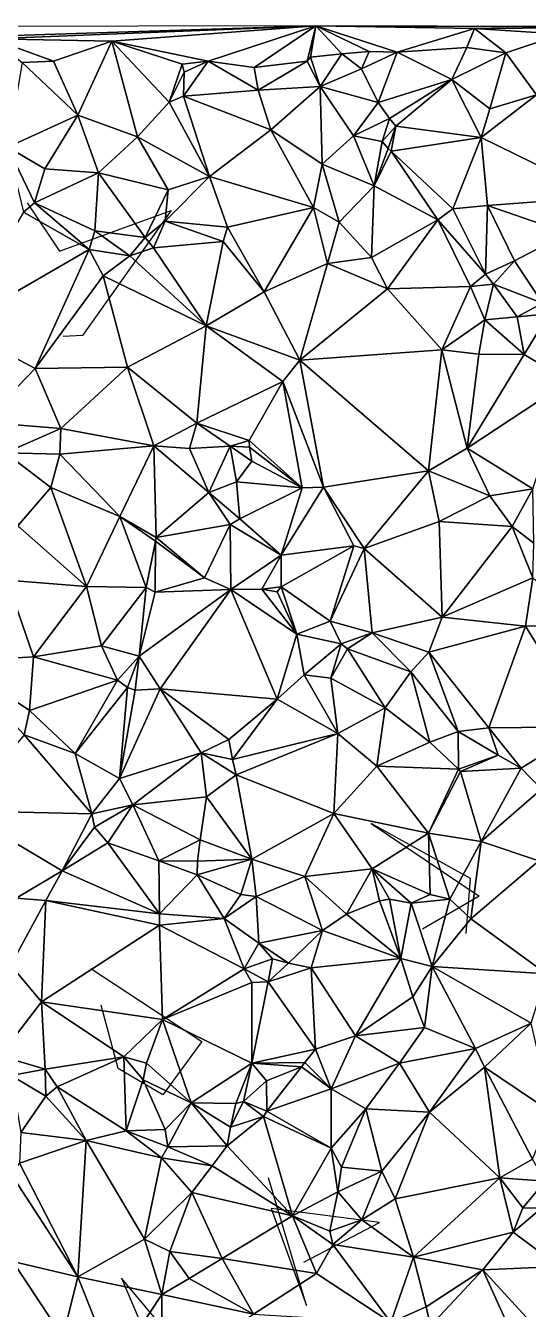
# Model space of a CAD drawing. Header units: metres. Extents: x -15 to 15.4, y -15.5 to 15.
# Drawn here: x -2.53 to 3.87, y -1.37 to 14.97 of the extents above; entities that cross this region are included whole.
import ezdxf

# ---------------------------------------------------------------- set-up
doc = ezdxf.new("R2010")
doc.units = ezdxf.units.M
doc.layers.add('CRACKS', color=1, linetype='Continuous')
doc.layers.add('STREET_MESH', color=7, linetype='Continuous')

msp = doc.modelspace()

# ---------------------------------------------------------------- linework, layer by layer
at = {"layer": 'CRACKS'}
for points in [[(-2.511, 12.713, 0.1), (-2.098, 12.1, 0.1), (-0.677, 12.618, 0.1), (-1.808, 11.027, 0.1), (-2.054, 11.011, 0.1)], [(3.074, 3.417, 0.1), (3.128, 4.114, 0.1), (1.866, 4.814, 0.1), (3.241, 3.892, 0.1), (2.519, 3.472, 0.1)], [(-1.699, 2.97, 0.1), (-0.287, 2.04, 0.1), (-0.784, 1.36, 0.1), (-1.352, 1.695, 0.1), (-1.569, 2.504, 0.1)], [(1.01, -0.768, 0.1), (1.97, -0.263, 0.1), (0.592, -0.084, 0.1), (1.045, -1.318, 0.1), (0.561, 0.304, 0.1)], [(-0.475, -1.969, 0.1), (-1.311, -0.971, 0.1), (-1.008, -1.678, 0.1), (-1.343, -1.573, 0.1), (0.249, -1.75, 0.1)]]:
    msp.add_polyline3d(points, dxfattribs=at)
at = {"layer": 'STREET_MESH'}
for points in [[(-4.41, 14.787), (1.16, 14.968), (-10.144, 14.945)], [(1.16, 14.968), (-4.41, 14.787), (-2.955, 14.802)], [(-1.434, 14.77), (1.16, 14.968), (-2.955, 14.802)], [(-1.434, 14.77), (-0.209, 14.518), (1.16, 14.968)], [(1.16, 14.968), (-0.209, 14.518), (0.379, 14.438)], [(1.05, 14.517), (1.16, 14.968), (0.379, 14.438)], [(1.05, 14.517), (1.093, 14.569), (1.16, 14.968)], [(1.093, 14.569), (1.493, 14.609), (1.16, 14.968)], [(10.419, 14.942), (1.16, 14.968), (5.636, 14.949)], [(1.84, 14.639), (2.197, 14.633), (1.16, 14.968)], [(1.493, 14.609), (1.84, 14.639), (1.16, 14.968)], [(2.197, 14.633), (3.179, 14.931), (1.16, 14.968)], [(1.16, 14.968), (3.179, 14.931), (5.636, 14.949)], [(3.081, 14.689), (3.179, 14.931), (2.197, 14.633)], [(3.081, 14.689), (3.58, 14.621), (3.179, 14.931)], [(3.179, 14.931), (4.293, 14.859), (5.636, 14.949)], [(3.179, 14.931), (3.58, 14.621), (4.293, 14.859)], [(-2.174, 14.518), (-1.434, 14.77), (-2.955, 14.802)], [(-2.575, 14.499), (-2.174, 14.518), (-2.955, 14.802)], [(-2.174, 14.518), (-1.868, 13.831), (-1.434, 14.77)], [(-1.868, 13.831), (-1.109, 13.552), (-1.434, 14.77)], [(-1.109, 13.552), (-0.704, 13.996), (-1.434, 14.77)], [(-0.704, 13.996), (-0.54, 14.478), (-1.434, 14.77)], [(-0.54, 14.478), (-0.209, 14.518), (-1.434, 14.77)], [(3.58, 14.621), (3.971, 14.089), (4.293, 14.859)], [(1.093, 14.569), (1.05, 14.517), (1.218, 14.192)], [(1.493, 14.609), (1.093, 14.569), (1.218, 14.192)], [(1.742, 14.421), (1.493, 14.609), (1.218, 14.192)], [(1.84, 14.639), (1.493, 14.609), (1.742, 14.421)], [(1.84, 14.639), (1.742, 14.421), (2.197, 14.633)], [(1.742, 14.421), (1.955, 13.991), (2.197, 14.633)], [(1.955, 13.991), (2.893, 14.283), (2.197, 14.633)], [(2.893, 14.283), (3.081, 14.689), (2.197, 14.633)], [(3.58, 14.621), (3.081, 14.689), (2.893, 14.283)], [(3.58, 14.621), (2.893, 14.283), (3.374, 13.908)], [(3.971, 14.089), (3.58, 14.621), (3.374, 13.908)], [(-1.868, 13.831), (-2.575, 14.499), (-2.758, 13.424)], [(-2.174, 14.518), (-2.575, 14.499), (-1.868, 13.831)], [(-0.514, 14.378), (-0.54, 14.478), (-0.704, 13.996)], [(-0.52, 14.069), (-0.514, 14.378), (-0.704, 13.996)], [(-0.514, 14.378), (-0.209, 14.518), (-0.54, 14.478)], [(-0.209, 14.518), (-0.514, 14.378), (-0.52, 14.069)], [(0.428, 14.146), (-0.209, 14.518), (-0.52, 14.069)], [(-0.209, 14.518), (0.428, 14.146), (0.379, 14.438)], [(0.428, 14.146), (1.05, 14.517), (0.379, 14.438)], [(1.05, 14.517), (0.428, 14.146), (1.218, 14.192)], [(1.955, 13.991), (1.742, 14.421), (1.218, 14.192)], [(2.098, 13.788), (2.893, 14.283), (1.955, 13.991)], [(2.893, 14.283), (2.098, 13.788), (2.18, 13.689)], [(2.893, 14.283), (2.18, 13.689), (3.266, 13.545)], [(2.893, 14.283), (3.266, 13.545), (3.374, 13.908)], [(-0.52, 14.069), (-0.704, 13.996), (-0.192, 13.049)], [(0.591, 13.641), (0.428, 14.146), (-0.52, 14.069)], [(0.591, 13.641), (-0.52, 14.069), (-0.192, 13.049)], [(0.428, 14.146), (0.591, 13.641), (1.218, 14.192)], [(0.591, 13.641), (1.241, 13.207), (1.218, 14.192)], [(1.218, 14.192), (1.241, 13.207), (1.641, 13.567)], [(1.955, 13.991), (1.218, 14.192), (1.641, 13.567)], [(3.266, 13.545), (3.971, 14.089), (3.374, 13.908)], [(3.971, 14.089), (3.266, 13.545), (4.803, 12.789)], [(-0.704, 13.996), (-1.109, 13.552), (-0.192, 13.049)], [(2.098, 13.788), (1.955, 13.991), (1.641, 13.567)], [(-2.284, 13.148), (-1.868, 13.831), (-2.758, 13.424)], [(-1.868, 13.831), (-2.284, 13.148), (-1.603, 13.094)], [(-1.109, 13.552), (-1.868, 13.831), (-1.603, 13.094)], [(2.008, 13.496), (2.098, 13.788), (1.641, 13.567)], [(2.18, 13.689), (2.098, 13.788), (2.008, 13.496)], [(1.134, 12.656), (0.591, 13.641), (-0.192, 13.049)], [(1.134, 12.656), (1.241, 13.207), (0.591, 13.641)], [(1.241, 13.207), (1.904, 12.928), (1.641, 13.567)], [(1.904, 12.928), (2.008, 13.496), (1.641, 13.567)], [(2.083, 13.403), (2.18, 13.689), (2.008, 13.496)], [(2.18, 13.689), (2.083, 13.403), (2.119, 13.37)], [(3.266, 13.545), (2.18, 13.689), (2.119, 13.37)], [(-2.556, 12.593), (-2.419, 12.715), (-2.758, 13.424)], [(-2.419, 12.715), (-2.284, 13.148), (-2.758, 13.424)], [(-0.716, 12.881), (-1.109, 13.552), (-1.603, 13.094)], [(-1.109, 13.552), (-0.716, 12.881), (-0.192, 13.049)], [(1.904, 12.928), (2.083, 13.403), (2.008, 13.496)], [(2.083, 13.403), (1.904, 12.928), (2.119, 13.37)], [(2.907, 12.638), (3.266, 13.545), (2.119, 13.37)], [(3.266, 13.545), (2.907, 12.638), (3.348, 12.681)], [(3.266, 13.545), (3.348, 12.681), (4.803, 12.789)], [(2.119, 13.37), (1.904, 12.928), (2.715, 12.498)], [(2.907, 12.638), (2.119, 13.37), (2.715, 12.498)], [(-2.284, 13.148), (-2.419, 12.715), (-1.603, 13.094)], [(-2.419, 12.715), (-1.648, 12.357), (-1.603, 13.094)], [(-1.648, 12.357), (-1.01, 12.271), (-1.603, 13.094)], [(-1.01, 12.271), (-0.716, 12.881), (-1.603, 13.094)], [(1.134, 12.656), (1.459, 12.467), (1.241, 13.207)], [(1.459, 12.467), (1.904, 12.928), (1.241, 13.207)], [(-0.716, 12.881), (-0.754, 12.479), (-0.192, 13.049)], [(-0.754, 12.479), (0.039, 12.405), (-0.192, 13.049)], [(0.039, 12.405), (1.134, 12.656), (-0.192, 13.049)], [(1.869, 12.019), (1.904, 12.928), (1.459, 12.467)], [(1.904, 12.928), (1.869, 12.019), (2.715, 12.498)], [(-0.716, 12.881), (-1.01, 12.271), (-0.754, 12.479)], [(3.348, 12.681), (4.362, 12.328), (4.803, 12.789)], [(-2.556, 12.593), (-3.42, 11.14), (-1.723, 12.118)], [(-2.419, 12.715), (-2.556, 12.593), (-1.723, 12.118)], [(-1.648, 12.357), (-2.419, 12.715), (-1.723, 12.118)], [(1.134, 12.656), (0.039, 12.405), (0.505, 11.581)], [(1.134, 12.656), (0.505, 11.581), (1.312, 11.943)], [(1.459, 12.467), (1.134, 12.656), (1.312, 11.943)], [(3.321, 11.804), (2.907, 12.638), (2.715, 12.498)], [(2.907, 12.638), (3.321, 11.804), (3.348, 12.681)], [(3.348, 12.681), (3.321, 11.804), (3.688, 11.974)], [(4.362, 12.328), (3.348, 12.681), (3.688, 11.974)], [(-1.01, 12.271), (-0.904, 12.14), (-0.754, 12.479)], [(-0.904, 12.14), (-0.017, 12.223), (-0.754, 12.479)], [(-0.017, 12.223), (0.039, 12.405), (-0.754, 12.479)], [(1.869, 12.019), (1.459, 12.467), (1.312, 11.943)], [(1.869, 12.019), (2.073, 11.621), (2.715, 12.498)], [(2.073, 11.621), (3.131, 11.647), (2.715, 12.498)], [(3.131, 11.647), (3.321, 11.804), (2.715, 12.498)], [(-1.205, 12.041), (-1.648, 12.357), (-1.723, 12.118)], [(-1.205, 12.041), (-1.01, 12.271), (-1.648, 12.357)], [(-1.01, 12.271), (-1.205, 12.041), (-0.904, 12.14)], [(0.505, 11.581), (0.039, 12.405), (-0.017, 12.223)], [(4.046, 11.436), (4.362, 12.328), (3.688, 11.974)], [(-3.42, 11.14), (-2.41, 10.605), (-1.723, 12.118)], [(-1.723, 12.118), (-2.41, 10.605), (-1.545, 11.786)], [(-1.205, 12.041), (-1.723, 12.118), (-1.545, 11.786)], [(-0.904, 12.14), (-1.205, 12.041), (-0.232, 11.147)], [(-0.017, 12.223), (-0.904, 12.14), (-0.232, 11.147)], [(0.505, 11.581), (-0.017, 12.223), (-0.232, 11.147)], [(-1.205, 12.041), (-1.545, 11.786), (-0.232, 11.147)], [(1.312, 11.943), (0.505, 11.581), (0.958, 10.712)], [(2.073, 11.621), (1.312, 11.943), (0.958, 10.712)], [(2.073, 11.621), (1.869, 12.019), (1.312, 11.943)], [(3.321, 11.804), (3.423, 11.678), (3.688, 11.974)], [(3.423, 11.678), (4.046, 11.436), (3.688, 11.974)], [(-2.41, 10.605), (-1.233, 10.624), (-1.545, 11.786)], [(-1.545, 11.786), (-1.233, 10.624), (-0.232, 11.147)], [(3.321, 11.804), (3.131, 11.647), (3.423, 11.678)], [(2.766, 10.844), (2.073, 11.621), (0.958, 10.712)], [(2.766, 10.844), (3.131, 11.647), (2.073, 11.621)], [(3.131, 11.647), (2.766, 10.844), (3.31, 11.225)], [(3.131, 11.647), (3.31, 11.225), (3.423, 11.678)], [(3.31, 11.225), (3.724, 11.263), (3.423, 11.678)], [(3.724, 11.263), (4.046, 11.436), (3.423, 11.678)], [(0.958, 10.712), (0.505, 11.581), (-0.232, 11.147)], [(4.046, 11.436), (3.724, 11.263), (4.127, 11.3)], [(4.127, 11.3), (3.724, 11.263), (3.812, 10.783)], [(4.379, 10.446), (4.127, 11.3), (3.812, 10.783)], [(-3.42, 11.14), (-3.069, 9.923), (-2.41, 10.605)], [(-1.233, 10.624), (-0.351, 9.909), (-0.232, 11.147)], [(-0.351, 9.909), (0.743, 10.44), (-0.232, 11.147)], [(0.743, 10.44), (0.958, 10.712), (-0.232, 11.147)], [(2.766, 10.844), (3.234, 10.788), (3.31, 11.225)], [(3.31, 11.225), (3.234, 10.788), (3.812, 10.783)], [(3.724, 11.263), (3.31, 11.225), (3.812, 10.783)], [(2.766, 10.844), (0.958, 10.712), (2.597, 9.303)], [(3.089, 9.592), (2.766, 10.844), (2.597, 9.303)], [(3.234, 10.788), (2.766, 10.844), (3.089, 9.592)], [(3.234, 10.788), (3.089, 9.592), (3.812, 10.783)], [(3.089, 9.592), (4.379, 10.446), (3.812, 10.783)], [(-1.233, 10.624), (-2.41, 10.605), (-2.082, 9.843)], [(-1.233, 10.624), (-2.082, 9.843), (-0.901, 9.619)], [(-0.351, 9.909), (-1.233, 10.624), (-0.901, 9.619)], [(0.743, 10.44), (1.26, 9.097), (0.958, 10.712)], [(0.958, 10.712), (1.26, 9.097), (2.597, 9.303)], [(-2.41, 10.605), (-3.069, 9.923), (-2.082, 9.843)], [(0.315, 9.69), (0.743, 10.44), (-0.351, 9.909)], [(0.743, 10.44), (0.315, 9.69), (0.989, 9.087)], [(1.26, 9.097), (0.743, 10.44), (0.989, 9.087)], [(4.379, 10.446), (3.089, 9.592), (3.923, 9.074)], [(-3.069, 9.923), (-2.787, 9.531), (-2.082, 9.843)], [(-2.787, 9.531), (-2.093, 9.515), (-2.082, 9.843)], [(-2.082, 9.843), (-2.093, 9.515), (-0.901, 9.619)], [(-0.444, 9.589), (-0.351, 9.909), (-0.901, 9.619)], [(-0.444, 9.589), (0.073, 9.615), (-0.351, 9.909)], [(0.073, 9.615), (0.315, 9.69), (-0.351, 9.909)], [(0.315, 9.69), (0.073, 9.615), (0.318, 9.606)], [(0.989, 9.087), (0.315, 9.69), (0.318, 9.606)], [(-2.208, 9.089), (-2.787, 9.531), (-2.629, 8.604)], [(-2.787, 9.531), (-2.208, 9.089), (-2.093, 9.515)], [(-2.093, 9.515), (-2.208, 9.089), (-1.332, 8.72)], [(-2.093, 9.515), (-1.332, 8.72), (-0.901, 9.619)], [(-0.901, 9.619), (-1.332, 8.72), (-0.871, 8.453)], [(-0.2, 9.026), (-0.901, 9.619), (-0.871, 8.453)], [(-0.2, 9.026), (-0.444, 9.589), (-0.901, 9.619)], [(0.073, 9.615), (-0.444, 9.589), (-0.2, 9.026)], [(0.151, 9.164), (0.073, 9.615), (-0.2, 9.026)], [(0.073, 9.615), (0.348, 9.424), (0.318, 9.606)], [(0.348, 9.424), (0.073, 9.615), (0.151, 9.164)], [(0.348, 9.424), (0.989, 9.087), (0.318, 9.606)], [(3.377, 8.986), (3.089, 9.592), (2.597, 9.303)], [(3.089, 9.592), (3.377, 8.986), (3.923, 9.074)], [(0.348, 9.424), (0.151, 9.164), (0.989, 9.087)], [(0.195, 8.694), (0.151, 9.164), (-0.2, 9.026)], [(0.151, 9.164), (0.195, 8.694), (0.989, 9.087)], [(1.26, 9.097), (1.775, 8.316), (2.597, 9.303)], [(1.775, 8.316), (2.729, 8.658), (2.597, 9.303)], [(2.729, 8.658), (3.377, 8.986), (2.597, 9.303)], [(-1.757, 7.831), (-2.208, 9.089), (-2.629, 8.604)], [(-2.208, 9.089), (-1.757, 7.831), (-1.332, 8.72)], [(0.07, 8.619), (-0.2, 9.026), (-0.871, 8.453)], [(0.195, 8.694), (-0.2, 9.026), (0.07, 8.619)], [(0.195, 8.694), (0.723, 8.228), (0.989, 9.087)], [(1.26, 9.097), (0.723, 8.228), (1.644, 8.348)], [(0.723, 8.228), (1.26, 9.097), (0.989, 9.087)], [(1.775, 8.316), (1.26, 9.097), (1.644, 8.348)], [(2.729, 8.658), (3.659, 8.595), (3.377, 8.986)], [(3.377, 8.986), (3.659, 8.595), (3.923, 9.074)], [(3.659, 8.595), (3.937, 8.383), (3.923, 9.074)], [(-1.757, 7.831), (-0.996, 7.819), (-1.332, 8.72)], [(-1.332, 8.72), (-0.876, 8.41), (-0.871, 8.453)], [(-0.996, 7.819), (-0.876, 8.41), (-1.332, 8.72)], [(0.723, 8.228), (0.195, 8.694), (0.07, 8.619)], [(-2.764, 7.912), (-1.757, 7.831), (-2.629, 8.604)], [(-0.255, 7.941), (0.07, 8.619), (-0.871, 8.453)], [(-0.255, 7.941), (0.079, 7.793), (0.07, 8.619)], [(0.079, 7.793), (0.723, 8.228), (0.07, 8.619)], [(2.77, 7.44), (2.729, 8.658), (1.775, 8.316)], [(3.659, 8.595), (2.729, 8.658), (2.77, 7.44)], [(3.659, 8.595), (2.77, 7.44), (3.921, 7.941)], [(3.937, 8.383), (3.659, 8.595), (3.921, 7.941)], [(-0.876, 8.41), (-0.996, 7.819), (-0.882, 7.757)], [(-0.255, 7.941), (-0.876, 8.41), (-0.882, 7.757)], [(-0.876, 8.41), (-0.255, 7.941), (-0.871, 8.453)], [(0.723, 8.228), (0.719, 7.828), (1.644, 8.348)], [(0.719, 7.828), (1.346, 7.39), (1.644, 8.348)], [(1.346, 7.39), (1.775, 8.316), (1.644, 8.348)], [(0.723, 8.228), (0.079, 7.793), (0.474, 7.798)], [(0.719, 7.828), (0.723, 8.228), (0.474, 7.798)], [(1.346, 7.39), (1.879, 7.24), (1.775, 8.316)], [(1.879, 7.24), (2.77, 7.44), (1.775, 8.316)], [(-2.43, 6.935), (-2.764, 7.912), (-3.409, 6.875)], [(-1.757, 7.831), (-2.764, 7.912), (-2.43, 6.935)], [(0.079, 7.793), (-0.255, 7.941), (-0.882, 7.757)], [(2.77, 7.44), (3.828, 7.326), (3.921, 7.941)], [(3.828, 7.326), (4.591, 7.345), (3.921, 7.941)], [(-1.565, 7.074), (-1.757, 7.831), (-2.43, 6.935)], [(-0.996, 7.819), (-1.757, 7.831), (-1.565, 7.074)], [(-0.996, 7.819), (-1.565, 7.074), (-1.085, 6.944)], [(-0.996, 7.819), (-1.085, 6.944), (-0.882, 7.757)], [(0.079, 7.793), (-1.085, 6.944), (-0.818, 6.528)], [(-1.085, 6.944), (0.079, 7.793), (-0.882, 7.757)], [(0.079, 7.793), (-0.818, 6.528), (0.672, 6.396)], [(0.079, 7.793), (0.92, 7.224), (0.474, 7.798)], [(0.92, 7.224), (0.079, 7.793), (0.672, 6.396)], [(0.668, 7.765), (0.719, 7.828), (0.474, 7.798)], [(0.92, 7.224), (0.668, 7.765), (0.474, 7.798)], [(0.719, 7.828), (0.668, 7.765), (0.92, 7.224)], [(1.346, 7.39), (0.719, 7.828), (0.92, 7.224)], [(1.346, 7.39), (0.92, 7.224), (1.484, 7.102)], [(1.879, 7.24), (1.346, 7.39), (1.484, 7.102)], [(1.879, 7.24), (2.601, 6.995), (2.77, 7.44)], [(2.601, 6.995), (3.828, 7.326), (2.77, 7.44)], [(1.014, 6.708), (0.92, 7.224), (0.672, 6.396)], [(0.92, 7.224), (1.014, 6.708), (1.484, 7.102)], [(1.565, 7.038), (1.879, 7.24), (1.484, 7.102)], [(1.565, 7.038), (2.369, 6.747), (1.879, 7.24)], [(2.369, 6.747), (2.601, 6.995), (1.879, 7.24)], [(3.828, 7.326), (2.601, 6.995), (3.365, 6.033)], [(4.623, 6.044), (3.828, 7.326), (3.365, 6.033)], [(3.828, 7.326), (4.623, 6.044), (4.591, 7.345)], [(-1.565, 7.074), (-2.43, 6.935), (-1.362, 6.639)], [(-1.085, 6.944), (-1.565, 7.074), (-1.362, 6.639)], [(1.014, 6.708), (1.351, 6.665), (1.484, 7.102)], [(1.351, 6.665), (1.565, 7.038), (1.484, 7.102)], [(2.046, 6.288), (1.565, 7.038), (1.351, 6.665)], [(2.369, 6.747), (1.565, 7.038), (2.046, 6.288)], [(-2.481, 6.255), (-2.43, 6.935), (-3.409, 6.875)], [(-2.481, 6.255), (-3.409, 6.875), (-2.548, 5.945)], [(-2.43, 6.935), (-2.481, 6.255), (-1.362, 6.639)], [(-1.235, 6.544), (-1.085, 6.944), (-1.362, 6.639)], [(-1.085, 6.944), (-1.235, 6.544), (-1.138, 6.511)], [(-0.818, 6.528), (-1.085, 6.944), (-1.138, 6.511)], [(2.601, 6.995), (2.369, 6.747), (2.971, 5.987)], [(2.601, 6.995), (2.971, 5.987), (3.365, 6.033)], [(1.44, 5.962), (1.014, 6.708), (0.672, 6.396)], [(1.351, 6.665), (1.014, 6.708), (1.44, 5.962)], [(2.369, 6.747), (2.046, 6.288), (2.612, 5.851)], [(2.971, 5.987), (2.369, 6.747), (2.612, 5.851)], [(-2.481, 6.255), (-1.902, 5.706), (-1.362, 6.639)], [(-1.902, 5.706), (-1.235, 6.544), (-1.362, 6.639)], [(-1.902, 5.706), (-1.338, 5.386), (-1.235, 6.544)], [(-1.235, 6.544), (-1.338, 5.386), (-1.138, 6.511)], [(2.046, 6.288), (1.351, 6.665), (1.44, 5.962)], [(-1.338, 5.386), (-0.818, 6.528), (-1.138, 6.511)], [(-0.818, 6.528), (-1.338, 5.386), (-0.297, 5.716)], [(-0.818, 6.528), (0.054, 5.883), (0.672, 6.396)], [(0.054, 5.883), (-0.818, 6.528), (-0.297, 5.716)], [(0.054, 5.883), (0.101, 5.631), (0.672, 6.396)], [(0.101, 5.631), (1.44, 5.962), (0.672, 6.396)], [(-1.902, 5.706), (-2.481, 6.255), (-2.548, 5.945)], [(2.046, 6.288), (1.44, 5.962), (1.937, 5.545)], [(2.612, 5.851), (2.046, 6.288), (1.937, 5.545)], [(-3.349, 4.977), (-1.689, 4.938), (-2.548, 5.945)], [(-1.689, 4.938), (-1.902, 5.706), (-2.548, 5.945)], [(0.101, 5.631), (0.054, 5.883), (-0.297, 5.716)], [(0.101, 5.631), (0.149, 5.433), (1.44, 5.962)], [(0.149, 5.433), (1.391, 4.941), (1.44, 5.962)], [(1.44, 5.962), (1.391, 4.941), (1.937, 5.545)], [(2.975, 5.506), (2.971, 5.987), (2.612, 5.851)], [(2.971, 5.987), (3.481, 5.683), (3.365, 6.033)], [(2.971, 5.987), (2.975, 5.506), (3.481, 5.683)], [(3.775, 5.519), (4.623, 6.044), (3.365, 6.033)], [(3.481, 5.683), (3.775, 5.519), (3.365, 6.033)], [(4.623, 6.044), (3.775, 5.519), (4.032, 5.251)], [(2.975, 5.506), (2.612, 5.851), (1.937, 5.545)], [(-1.902, 5.706), (-1.689, 4.938), (-1.338, 5.386)], [(-1.338, 5.386), (-1.166, 5.051), (-0.297, 5.716)], [(-1.166, 5.051), (-0.227, 5.155), (-0.297, 5.716)], [(-0.227, 5.155), (0.149, 5.433), (-0.297, 5.716)], [(0.149, 5.433), (0.101, 5.631), (-0.297, 5.716)], [(3.481, 5.683), (2.975, 5.506), (3.001, 5.475)], [(3.775, 5.519), (3.481, 5.683), (3.001, 5.475)], [(-0.227, 5.155), (0.348, 4.359), (0.149, 5.433)], [(0.348, 4.359), (1.391, 4.941), (0.149, 5.433)], [(1.391, 4.941), (2.596, 4.691), (1.937, 5.545)], [(2.596, 4.691), (2.975, 5.506), (1.937, 5.545)], [(2.975, 5.506), (2.596, 4.691), (3.001, 5.475)], [(2.596, 4.691), (3.265, 4.586), (3.001, 5.475)], [(3.265, 4.586), (3.775, 5.519), (3.001, 5.475)], [(3.775, 5.519), (3.265, 4.586), (4.032, 5.251)], [(-1.689, 4.938), (-1.166, 5.051), (-1.338, 5.386)], [(3.265, 4.586), (4.001, 4.339), (4.032, 5.251)], [(-0.311, 4.605), (-0.227, 5.155), (-1.166, 5.051)], [(-0.311, 4.605), (0.348, 4.359), (-0.227, 5.155)], [(-2.064, 4.214), (-1.689, 4.938), (-3.349, 4.977)], [(-2.649, 3.866), (-2.064, 4.214), (-3.349, 4.977)], [(-2.064, 4.214), (-1.653, 4.769), (-1.689, 4.938)], [(-1.653, 4.769), (-1.166, 5.051), (-1.689, 4.938)], [(-1.653, 4.769), (-1.485, 4.569), (-1.166, 5.051)], [(-1.166, 5.051), (-1.485, 4.569), (-0.834, 4.341)], [(-0.311, 4.605), (-1.166, 5.051), (-0.834, 4.341)], [(1.391, 4.941), (0.348, 4.359), (1.021, 4.142)], [(1.879, 4.236), (1.391, 4.941), (1.021, 4.142)], [(1.391, 4.941), (1.879, 4.236), (2.596, 4.691)], [(-1.653, 4.769), (-2.064, 4.214), (-1.485, 4.569)], [(-0.311, 4.605), (-0.834, 4.341), (-0.344, 4.335)], [(0.348, 4.359), (-0.311, 4.605), (-0.344, 4.335)], [(1.879, 4.236), (2.616, 3.912), (2.596, 4.691)], [(2.867, 3.852), (3.265, 4.586), (2.596, 4.691)], [(2.616, 3.912), (2.867, 3.852), (2.596, 4.691)], [(3.265, 4.586), (2.867, 3.852), (3.136, 3.601)], [(4.001, 4.339), (3.265, 4.586), (3.136, 3.601)], [(-1.485, 4.569), (-2.064, 4.214), (-0.828, 3.666)], [(-1.485, 4.569), (-0.828, 3.666), (-0.834, 4.341)], [(-0.834, 4.341), (-0.349, 4.162), (-0.344, 4.335)], [(-0.828, 3.666), (-0.349, 4.162), (-0.834, 4.341)], [(-0.349, 4.162), (0.348, 4.359), (-0.344, 4.335)], [(0.348, 4.359), (-0.349, 4.162), (0.208, 3.912)], [(0.402, 3.887), (0.348, 4.359), (0.208, 3.912)], [(0.348, 4.359), (0.402, 3.887), (1.021, 4.142)], [(4.001, 4.339), (3.136, 3.601), (4.095, 2.903)], [(-2.064, 4.214), (-2.649, 3.866), (-2.275, 3.837)], [(-0.828, 3.666), (-2.064, 4.214), (-2.275, 3.837)], [(-0.349, 4.162), (-0.828, 3.666), (-0.003, 3.606)], [(0.208, 3.912), (-0.349, 4.162), (-0.003, 3.606)], [(0.402, 3.887), (1.246, 3.455), (1.021, 4.142)], [(1.879, 4.236), (1.021, 4.142), (1.551, 3.661)], [(1.021, 4.142), (1.246, 3.455), (1.551, 3.661)], [(1.973, 3.829), (1.879, 4.236), (1.551, 3.661)], [(1.879, 4.236), (2.098, 3.852), (2.373, 3.802)], [(2.616, 3.912), (1.879, 4.236), (2.373, 3.802)], [(1.973, 3.829), (2.098, 3.852), (1.879, 4.236)], [(-2.649, 3.866), (-2.718, 3.012), (-2.275, 3.837)], [(-2.718, 3.012), (-2.33, 2.545), (-2.275, 3.837)], [(-2.33, 2.545), (-0.829, 3.52), (-2.275, 3.837)], [(-0.829, 3.52), (-0.828, 3.666), (-2.275, 3.837)], [(0.402, 3.887), (0.208, 3.912), (-0.003, 3.606)], [(0.438, 3.291), (0.402, 3.887), (-0.003, 3.606)], [(1.246, 3.455), (0.402, 3.887), (0.438, 3.291)], [(2.242, 3.097), (1.973, 3.829), (1.551, 3.661)], [(2.098, 3.852), (1.973, 3.829), (2.242, 3.097)], [(2.098, 3.852), (2.242, 3.097), (2.373, 3.802)], [(2.242, 3.097), (2.64, 2.995), (2.373, 3.802)], [(2.867, 3.852), (2.616, 3.912), (2.373, 3.802)], [(2.64, 2.995), (2.867, 3.852), (2.373, 3.802)], [(2.867, 3.852), (2.64, 2.995), (3.136, 3.601)], [(-0.828, 3.666), (-0.829, 3.52), (-0.003, 3.606)], [(-0.829, 3.52), (0.251, 2.965), (-0.003, 3.606)], [(0.251, 2.965), (0.438, 3.291), (-0.003, 3.606)], [(1.246, 3.455), (2.242, 3.097), (1.551, 3.661)], [(3.136, 3.601), (2.64, 2.995), (4.095, 2.903)], [(-0.829, 3.52), (-2.33, 2.545), (-0.787, 2.322)], [(0.251, 2.965), (-0.829, 3.52), (-0.787, 2.322)], [(0.815, 3.037), (1.246, 3.455), (0.438, 3.291)], [(0.815, 3.037), (1.104, 2.979), (1.246, 3.455)], [(1.104, 2.979), (2.242, 3.097), (1.246, 3.455)], [(0.251, 2.965), (0.609, 3.092), (0.438, 3.291)], [(0.609, 3.092), (0.815, 3.037), (0.438, 3.291)], [(-2.718, 3.012), (-2.859, 1.859), (-2.33, 2.545)], [(0.349, 2.791), (0.251, 2.965), (-0.787, 2.322)], [(0.557, 2.8), (0.609, 3.092), (0.251, 2.965)], [(0.557, 2.8), (0.251, 2.965), (0.349, 2.791)], [(0.609, 3.092), (0.557, 2.8), (0.815, 3.037)], [(0.815, 3.037), (0.557, 2.8), (1.104, 2.979)], [(0.557, 2.8), (1.158, 1.943), (1.104, 2.979)], [(2.242, 3.097), (1.104, 2.979), (1.666, 2.112)], [(1.104, 2.979), (1.158, 1.943), (1.666, 2.112)], [(2.397, 2.608), (2.242, 3.097), (1.666, 2.112)], [(2.64, 2.995), (2.242, 3.097), (2.397, 2.608)], [(2.546, 2.22), (2.64, 2.995), (2.397, 2.608)], [(2.64, 2.995), (2.546, 2.22), (3.194, 1.952)], [(2.64, 2.995), (3.903, 2.273), (4.095, 2.903)], [(3.903, 2.273), (2.64, 2.995), (3.194, 1.952)], [(0.349, 1.764), (0.349, 2.791), (-0.787, 2.322)], [(0.349, 1.764), (0.557, 2.8), (0.349, 2.791)], [(1.158, 1.943), (0.557, 2.8), (0.349, 1.764)], [(-2.33, 2.545), (-2.859, 1.859), (-2.282, 1.687)], [(-1.281, 1.847), (-2.33, 2.545), (-2.282, 1.687)], [(-2.33, 2.545), (-1.281, 1.847), (-0.787, 2.322)], [(2.546, 2.22), (2.397, 2.608), (1.666, 2.112)], [(-1.281, 1.847), (-0.991, 1.764), (-0.787, 2.322)], [(-0.991, 1.764), (-0.424, 1.258), (-0.787, 2.322)], [(-0.424, 1.258), (0.349, 1.764), (-0.787, 2.322)], [(2.226, 1.763), (2.546, 2.22), (1.666, 2.112)], [(2.546, 2.22), (2.226, 1.763), (3.194, 1.952)], [(3.309, 1.712), (3.903, 2.273), (3.194, 1.952)], [(3.903, 2.273), (3.309, 1.712), (4.166, 1.136)], [(1.158, 1.943), (1.358, 1.437), (1.666, 2.112)], [(1.358, 1.437), (2.226, 1.763), (1.666, 2.112)], [(-2.859, 1.859), (-2.713, 1.607), (-2.282, 1.687)], [(-2.131, 1.464), (-1.281, 1.847), (-2.282, 1.687)], [(-1.281, 1.847), (-2.131, 1.464), (-1.252, 0.902)], [(-1.281, 1.847), (-1.252, 0.902), (-1.033, 1.552)], [(-0.991, 1.764), (-1.281, 1.847), (-1.033, 1.552)], [(1.021, 1.775), (1.158, 1.943), (0.349, 1.764)], [(1.158, 1.943), (1.021, 1.775), (1.358, 1.437)], [(2.226, 1.763), (2.606, 1.141), (3.194, 1.952)], [(2.606, 1.141), (3.309, 1.712), (3.194, 1.952)], [(-2.713, 1.607), (-2.275, 1.344), (-2.282, 1.687)], [(-2.275, 1.344), (-2.131, 1.464), (-2.282, 1.687)], [(-0.424, 1.258), (-0.991, 1.764), (-1.033, 1.552)], [(-0.424, 1.258), (0.145, 1.25), (0.349, 1.764)], [(0.145, 1.25), (0.242, 1.279), (0.349, 1.764)], [(0.242, 1.279), (0.533, 1.541), (0.349, 1.764)], [(1.021, 1.775), (0.349, 1.764), (0.979, 1.719)], [(0.349, 1.764), (0.533, 1.541), (0.979, 1.719)], [(0.533, 1.541), (0.539, 1.153), (0.979, 1.719)], [(0.539, 1.153), (1.358, 1.437), (0.979, 1.719)], [(1.358, 1.437), (1.021, 1.775), (0.979, 1.719)], [(2.226, 1.763), (1.358, 1.437), (1.797, 1.184)], [(2.606, 1.141), (2.226, 1.763), (1.797, 1.184)], [(2.606, 1.141), (3.502, 0.306), (3.309, 1.712)], [(4.166, 1.136), (3.309, 1.712), (3.917, 0.542)], [(3.309, 1.712), (3.502, 0.306), (3.917, 0.542)], [(-2.713, 1.607), (-2.593, 0.883), (-2.275, 1.344)], [(-1.252, 0.902), (-0.755, 0.92), (-1.033, 1.552)], [(-0.755, 0.92), (-0.424, 1.258), (-1.033, 1.552)], [(0.242, 1.279), (0.539, 1.153), (0.533, 1.541)], [(-2.275, 1.344), (-2.593, 0.883), (-1.759, 0.782)], [(-2.131, 1.464), (-2.275, 1.344), (-1.759, 0.782)], [(-1.252, 0.902), (-2.131, 1.464), (-1.759, 0.782)], [(0.539, 1.153), (1.355, 0.685), (1.358, 1.437)], [(1.358, 1.437), (1.355, 0.685), (1.797, 1.184)], [(-0.755, 0.92), (-0.722, 0.699), (-0.424, 1.258)], [(-0.722, 0.699), (0.033, 0.711), (-0.424, 1.258)], [(0.076, 0.949), (0.145, 1.25), (-0.424, 1.258)], [(0.033, 0.711), (0.076, 0.949), (-0.424, 1.258)], [(0.242, 1.279), (0.076, 0.949), (0.497, 1.085)], [(0.076, 0.949), (0.242, 1.279), (0.145, 1.25)], [(0.539, 1.153), (0.242, 1.279), (0.497, 1.085)], [(1.355, 0.685), (0.539, 1.153), (0.497, 1.085)], [(1.355, 0.685), (1.489, 0.441), (1.797, 1.184)], [(1.797, 1.184), (1.489, 0.441), (2.002, 0.389)], [(2.606, 1.141), (1.797, 1.184), (2.002, 0.389)], [(0.497, 1.085), (0.033, 0.711), (0.867, -0.176)], [(0.076, 0.949), (0.033, 0.711), (0.497, 1.085)], [(1.355, 0.685), (0.497, 1.085), (0.867, -0.176)], [(2.173, 0.039), (2.606, 1.141), (2.002, 0.389)], [(2.606, 1.141), (2.173, 0.039), (3.502, 0.306)], [(-2.593, 0.883), (-2.607, 0.491), (-1.759, 0.782)], [(-0.8, 0.558), (-1.252, 0.902), (-1.759, 0.782)], [(-0.722, 0.699), (-0.755, 0.92), (-1.252, 0.902)], [(-0.722, 0.699), (-1.252, 0.902), (-0.8, 0.558)], [(-2.607, 0.491), (-1.864, -0.956), (-1.759, 0.782)], [(-1.864, -0.956), (-1.018, -0.474), (-1.759, 0.782)], [(-1.018, -0.474), (-0.8, 0.558), (-1.759, 0.782)], [(-0.155, 0.459), (-0.722, 0.699), (-0.8, 0.558)], [(-0.722, 0.699), (-0.155, 0.459), (0.033, 0.711)], [(0.033, 0.711), (-0.155, 0.459), (0.867, -0.176)], [(1.44, 0.128), (1.355, 0.685), (0.867, -0.176)], [(1.489, 0.441), (1.355, 0.685), (1.44, 0.128)], [(-1.864, -0.956), (-2.607, 0.491), (-2.717, 0.359)], [(-0.8, 0.558), (-1.018, -0.474), (-0.416, 0.119)], [(-0.155, 0.459), (-0.8, 0.558), (-0.416, 0.119)], [(3.502, 0.306), (4.078, 0.265), (3.917, 0.542)], [(-1.864, -0.956), (-2.717, 0.359), (-2.693, -0.761)], [(0.867, -0.176), (-0.155, 0.459), (-0.416, 0.119)], [(1.489, 0.441), (1.44, 0.128), (2.002, 0.389)], [(1.44, 0.128), (1.749, -0.23), (2.002, 0.389)], [(1.749, -0.23), (2.173, 0.039), (2.002, 0.389)], [(3.502, 0.306), (2.173, 0.039), (2.405, -0.706)], [(3.674, -0.388), (3.502, 0.306), (2.405, -0.706)], [(3.674, -0.388), (3.796, -0.075), (3.502, 0.306)], [(3.796, -0.075), (4.078, 0.265), (3.502, 0.306)], [(4.031, -0.08), (4.078, 0.265), (3.796, -0.075)], [(-1.018, -0.474), (-0.697, -0.631), (-0.416, 0.119)], [(-0.697, -0.631), (-0.03, -0.719), (-0.416, 0.119)], [(-0.03, -0.719), (0.867, -0.176), (-0.416, 0.119)], [(1.342, -0.373), (1.44, 0.128), (0.867, -0.176)], [(1.342, -0.373), (1.749, -0.23), (1.44, 0.128)], [(2.173, 0.039), (1.749, -0.23), (2.405, -0.706)], [(4.031, -0.08), (3.796, -0.075), (3.674, -0.388)], [(4.256, -0.822), (4.031, -0.08), (3.674, -0.388)], [(0.867, -0.176), (-0.03, -0.719), (1.171, -0.911)], [(1.377, -0.541), (0.867, -0.176), (1.171, -0.911)], [(1.377, -0.541), (1.342, -0.373), (0.867, -0.176)], [(1.749, -0.23), (1.342, -0.373), (1.377, -0.541)], [(1.749, -0.23), (1.377, -0.541), (2.405, -0.706)], [(-1.018, -0.474), (-1.864, -0.956), (-0.796, -1.181)], [(-0.697, -0.631), (-1.018, -0.474), (-0.796, -1.181)], [(3.287, -0.865), (3.674, -0.388), (2.405, -0.706)], [(4.256, -0.822), (3.674, -0.388), (3.287, -0.865)], [(-0.697, -0.631), (-0.796, -1.181), (-0.45, -0.974)], [(-0.03, -0.719), (-0.697, -0.631), (-0.45, -0.974)], [(2.117, -1.537), (1.377, -0.541), (1.171, -0.911)], [(1.377, -0.541), (2.117, -1.537), (2.405, -0.706)], [(-2.058, -1.721), (-2.693, -0.761), (-3.264, -1.369)], [(-2.058, -1.721), (-1.864, -0.956), (-2.693, -0.761)], [(0.369, -1.429), (-0.03, -0.719), (-0.45, -0.974)], [(-0.03, -0.719), (0.369, -1.429), (1.171, -0.911)], [(2.117, -1.537), (2.564, -1.338), (2.405, -0.706)], [(2.564, -1.338), (3.287, -0.865), (2.405, -0.706)], [(-1.864, -0.956), (-2.058, -1.721), (-1.409, -2.105)], [(-1.864, -0.956), (-1.409, -2.105), (-0.796, -1.181)], [(-0.796, -1.181), (0.369, -1.429), (-0.45, -0.974)], [(0.369, -1.429), (2.117, -1.537), (1.171, -0.911)], [(2.564, -1.338), (2.621, -1.576), (3.287, -0.865)], [(2.621, -1.576), (3.92, -2.259), (3.287, -0.865)], [(4.208, -1.869), (4.256, -0.822), (3.287, -0.865)], [(3.92, -2.259), (4.208, -1.869), (3.287, -0.865)], [(-1.409, -2.105), (-0.791, -2.176), (-0.796, -1.181)], [(-0.791, -2.176), (0.369, -1.429), (-0.796, -1.181)], [(2.621, -1.576), (2.564, -1.338), (2.117, -1.537)]]:
    msp.add_3dface(points, dxfattribs=at)

doc.saveas('drawing.dxf')
